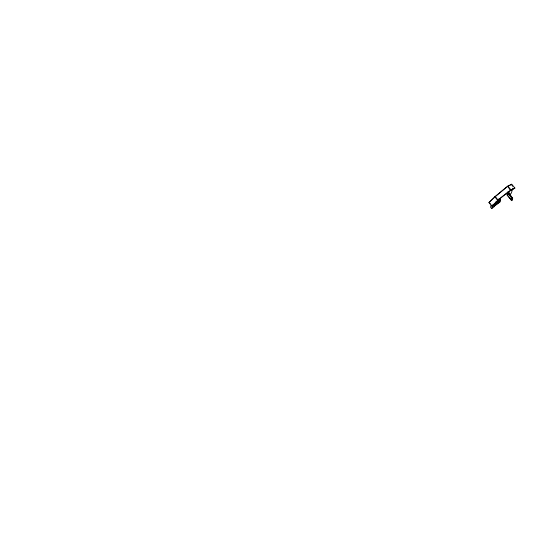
<?xml version="1.0" encoding="UTF-8"?>
<svg xmlns="http://www.w3.org/2000/svg" width="542" height="542" viewBox="0 0 542 542"><rect width="100%" height="100%" fill="white"/><g stroke="black" fill="none" stroke-linecap="round" stroke-linejoin="round"><path stroke-width="0.81" d="M491.242 204.991L490.517 207.166L491.723 208.623L494.202 206.671L495.463 202.918A8.984 1.098 -39.6 0 1 496.547 201.306M491.723 208.623L493.179 204.28M500.584 199.707L494.799 203.988L493.965 206.468L499.758 202.186L500.544 199.381L495.388 203.575M496.391 202.837L495.883 203.596L496.221 202.959M496.885 202.464L496.215 203.352L496.553 202.715M496.723 202.586L496.547 203.108L497.055 202.342M496.547 203.108L497.217 202.22M496.77 202.593L497.387 202.098M496.878 202.864L497.549 201.976M497.109 202.342L497.712 201.854M497.21 202.613L497.881 201.732M497.448 202.091L498.376 201.36M497.542 202.369L498.213 201.488M498.708 201.116L498.206 201.881L498.545 201.238M499.04 200.872L498.538 201.638L498.877 200.994M499.372 200.628L498.87 201.387L499.209 200.75M499.704 200.384L499.202 201.143L499.541 200.506M500.205 200.012L499.534 200.899L499.873 200.255M500.036 200.133L499.859 200.655L500.368 199.89M499.859 200.655L500.53 199.768M499.758 202.186L500.544 199.381M511.716 184.205L507.447 186.482L511.716 184.205L514.9 188.054C506.431 192.586 498.911 199.063 492.258 206.035L491.933 206.217L488.945 202.6L495.225 196.489L507.508 186.299L510.605 190.296L510.083 189.666M507.576 192.078L506.817 194.334L511.736 200.675L507.224 195.215L508.03 192.803L512.725 198.115L511.919 200.526M508.213 192.661L507.224 195.215M508.071 193.23L508.24 192.728L512.542 198.257L511.736 200.675M508.714 194.016L508.701 193.65M508.667 194.314L509.013 193.663L508.796 194.47M508.979 194.327L508.965 193.968M508.924 194.625L509.277 193.975L509.053 194.781M509.236 194.639L509.223 194.28M509.494 194.951L509.663 194.449M509.751 195.262L509.792 194.605M510.008 195.574L509.995 195.215M512.671 188.989L511.242 193.264L509.311 194.781M510.821 195.852C510.388 196.428 511.567 197.891 511.16 196.624M511.12 197.281C511.465 195.96 511.492 198.447 511.418 196.936M511.377 197.593C511.723 196.272 511.75 198.758 511.675 197.247M511.634 197.905C511.98 196.577 512.021 199.09 511.939 197.566M511.899 198.23L512.251 197.579L512.163 198.541M512.027 198.386L512.197 197.877M491.933 206.217L498.118 199.984L510.666 190.113L514.9 188.054M488.945 202.6L495.164 196.671L506.804 187.017M507.447 186.482L507.847 186.109L510.998 189.924L510.605 190.296M513.863 188.569L513.464 188.941L512.908 188.27M508.186 193.027L508.017 193.535M508.498 193.04L508.274 193.846L508.626 193.196M508.755 193.352L508.538 194.158L509.284 192.037A8.984 1.098 -39.6 0 0 507.935 192.024M510.307 195.228C509.832 195.845 510.408 196.949 510.381 195.682M510.903 196.312L510.862 196.97M495.042 204.219L494.914 203.568M493.809 206.265L495.117 205.296M496.425 204.327L499.704 201.909M511.79 185.154L512.739 186.299M489.27 202.417L490.266 203.623M495.422 203.196L495.212 204.097L495.598 203.067L495.883 203.596M495.889 203.203L495.551 203.846L496.059 203.081M500.144 200.093L500.313 199.971M497.78 200.018A8.984 1.098 -39.6 0 1 499.358 198.528M495.225 196.489L494.839 196.854L497.732 200.35L498.057 200.167L495.225 196.489M509.351 194.436L509.311 195.093L509.351 194.436M509.866 195.059L509.826 195.716L509.866 195.059"/></g></svg>
